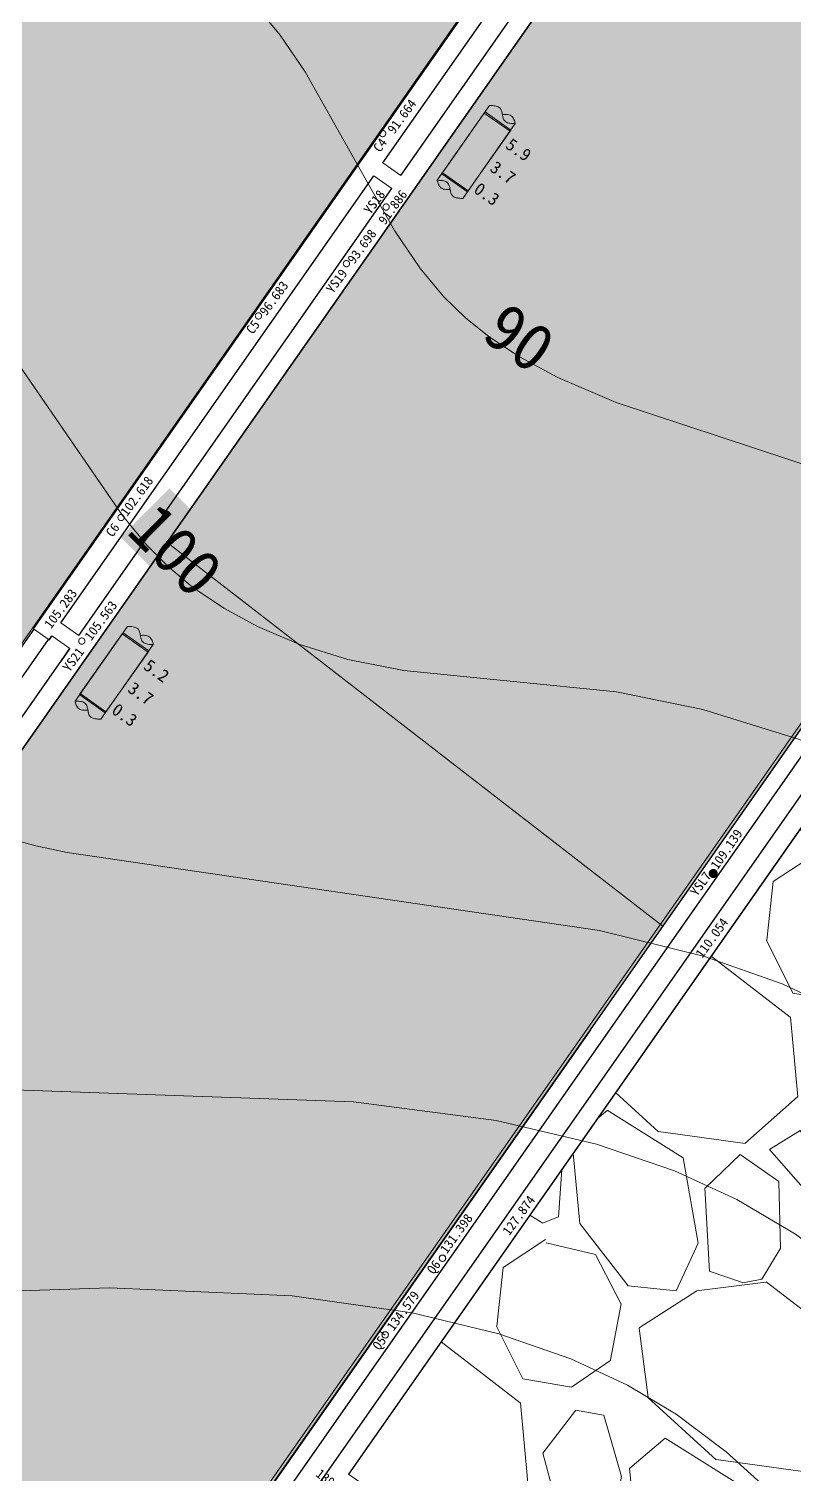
# Model space of a CAD drawing. Header units: inches. Extents: x 36473197 to 36486087, y 3899343 to 3911260.
# Drawn here: x 36481312.7 to 36481555.9, y 3903531.5 to 3903990.6 of the extents above; entities that cross this region are included whole.
import ezdxf

# ---------------------------------------------------------------- set-up
doc = ezdxf.new("R2010")
doc.units = ezdxf.units.IN
doc.header["$MEASUREMENT"] = 0
doc.layers.get('0').update_dxf_attribs({"lineweight": 0})
for name, color, linetype, lineweight in [('4煤底板等值线', 7, 'Continuous', 0), ('4煤底板等值线注记', 7, 'Continuous', 0), ('密闭墙', 7, 'Continuous', 0), ('导线点', 7, 'Continuous', 0), ('小柱状', 7, 'Continuous', 0), ('西区开拓设计', 7, 'Continuous', 0), ('采掘图', 7, 'Continuous', 0), ('采空区', 7, 'Continuous', 0)]:
    doc.layers.add(name, color=color, linetype=linetype, lineweight=lineweight)
doc.layers.add('回采面进尺', color=9, linetype='Continuous', lineweight=0, true_color=0x808080)
doc.layers.add('巷道1', color=7, linetype='Continuous', lineweight=0, true_color=0x2d2d2d)
doc.styles.add('宋体', font='SIMSUN.TTC')
doc.styles.add('黑体', font='simhei.ttf')

# ---------------------------------------------------------------- blocks, each defined once
blk = doc.blocks.new('临时经纬仪导线点')
at = {"color": 0, "const_width": 0.3}
blk.add_lwpolyline([(1, 0), (0.97, 0.26), (0.87, 0.5), (0.71, 0.71), (0.5, 0.87), (0.26, 0.97), (0, 1), (-0.26, 0.97), (-0.5, 0.87), (-0.71, 0.71), (-0.87, 0.5), (-0.97, 0.26), (-1, 0), (-0.97, -0.26), (-0.87, -0.5), (-0.71, -0.71), (-0.5, -0.87), (-0.26, -0.97), (0, -1), (0.26, -0.97), (0.5, -0.87), (0.71, -0.71), (0.87, -0.5), (0.97, -0.26), (1, 0)], dxfattribs=at)
blk = doc.blocks.new('lr_block_576')
at = {"color": 7}
blk.add_lwpolyline([(-4.2, 2.72), (3.97, -3.05), (4.2, -2.72), (-3.97, 3.05), (-4.2, 2.72), (-4.2, 2.72)], dxfattribs=at)
at = {"color": 7, "const_width": 0.1}
for points in [[(-3.8, 2.93), (-3.88, 2.88), (-4, 2.76), (-4.06, 2.63)], [(-3.47, 2.7), (-3.51, 2.7), (-3.59, 2.67), (-3.67, 2.63), (-3.73, 2.56), (-3.77, 2.49), (-3.78, 2.43)], [(-3.29, 2.08), (-3.24, 2.11), (-3.18, 2.18)], [(-3.18, 2.18), (-3.14, 2.25), (-3.12, 2.34), (-3.13, 2.43), (-3.14, 2.47)], [(-3.01, 1.88), (-2.91, 1.99)], [(-2.91, 1.99), (-2.83, 2.14), (-2.81, 2.23)], [(-2.37, 1.6), (-1.28, 0.83)], [(-0.54, 0.62), (-0.62, 0.57), (-0.73, 0.44), (-0.8, 0.32)], [(-0.21, 0.39), (-0.25, 0.39), (-0.33, 0.36), (-0.4, 0.32), (-0.46, 0.25), (-0.5, 0.18), (-0.52, 0.12)], [(0.08, -0.13), (0.12, -0.06), (0.14, 0.03), (0.14, 0.12), (0.13, 0.16)], [(-0.03, -0.23), (0.02, -0.2), (0.08, -0.13)], [(0.26, -0.43), (0.35, -0.33)], [(0.35, -0.33), (0.44, -0.17), (0.46, -0.08)], [(0.9, -0.71), (1.99, -1.48)], [(2.73, -1.69), (2.65, -1.74), (2.53, -1.87), (2.47, -1.99)], [(3.06, -1.92), (3.02, -1.92), (2.94, -1.95), (2.86, -1.99), (2.8, -2.06), (2.76, -2.13), (2.75, -2.19)], [(3.24, -2.54), (3.29, -2.51), (3.35, -2.44)], [(3.35, -2.44), (3.39, -2.37), (3.41, -2.28), (3.4, -2.19), (3.39, -2.16)], [(3.52, -2.74), (3.62, -2.64)], [(3.62, -2.64), (3.7, -2.48), (3.72, -2.39)]]:
    blk.add_lwpolyline(points, dxfattribs=at)

msp = doc.modelspace()

# ---------------------------------------------------------------- hatches: boundary and pattern name
at = {"layer": '4煤底板等值线注记', "true_color": 0xffffff}
for points in [[(36481454.84, 3903890.59), (36481467.42, 3903908.56), (36481485.39, 3903895.98), (36481472.81, 3903878.01)], [(36481341.81, 3903829.16), (36481357.33, 3903844.67), (36481380.6, 3903821.4), (36481365.08, 3903805.89)]]:
    msp.add_hatch(color=7, dxfattribs=at).paths.add_polyline_path(points, flags=17)
at = {"layer": '小柱状'}
for points in [[(36481444.09, 3903944.9), (36481452.28, 3903939.16), (36481465.59, 3903958.16), (36481457.41, 3903963.9)], [(36481329, 3903779.47), (36481337.17, 3903773.71), (36481350.54, 3903792.67), (36481342.37, 3903798.43)]]:
    msp.add_hatch(color=7, dxfattribs=at).paths.add_polyline_path(points, flags=17)
at = {"layer": '采空区'}
h = msp.add_hatch(dxfattribs=at)
h.set_pattern_fill('GRAVEL', color=160, scale=105.790118, angle=-45, style=0)
h.set_pattern_definition([(148.011827392, (68595548.02, -13821831.6654), (-1084.5972532358, 668.1492536708), [14.23257937, -1409.02790148]), (104.968780616, (68595535.9485, -13821824.126), (324.60542222537, -1231.83032385526), [24.42355305, -2417.93098663]), (52.509486966, (68595529.64, -13821800.531), (-962.3304480337, -1243.8860362498), [17.2213618, -1704.91699648]), (187.272728894, (68595496.4305, -13821764.4917), (2102.03324767324, 263.1870727482), [22.2411029, -2201.86876955]), (212.832694066, (68595474.3684, -13821767.307), (1158.3562619836, 741.3383686664), [21.80916186, -2159.1099997]), (277.272728894, (68595456.043, -13821779.132), (-263.1870727482, 2102.03324767324), [22.2411029, -2201.86876955]), (317.693280355, (68595458.8586, -13821801.194), (-1280.6230671857, 1170.6969212542), [29.41272083, -2911.85698693]), (352.254368263, (68595480.611, -13821820.9917), (2420.61081370132, -325.1753159775), [27.7686366, -2749.09602793]), (41.428605503, (68595508.126, -13821824.7343), (1207.43395219005, 1072.25659396515), [22.31642548, -2209.32856695]), (95.235398197, (68595524.859, -13821809.968), (97.870433537, -1164.3841181808), [25.4776458, -1248.40407042]), (142.396477686, (68595522.5338, -13821784.5964), (-1366.43778832802, 1048.145169176), [32.9481208, -3261.86639243]), (58.813114722, (68595513.574, -13821867.817), (496.519811386, 839.4937490794), [11.24559538, -1113.31878876]), (91.468274278, (68595519.397, -13821858.1963), (30.4242278625, -1391.1191068693), [21.39467617, -2118.07806326]), (144.99903989, (68595518.85, -13821836.81), (-104.18323661, -18.36851547), [14.96094433, -134.64887587]), (123.197630402, (68595530.065, -13821827.312), (300.20905056, -484.1791521155), [8.05676384, -797.61677474]), (211.800449374, (68595525.654, -13821820.57), (294.181194363, 159.288783014), [11.39391312, -558.30330943]), (310.96279642, (68595515.97, -13821826.574), (263.472019624, -275.812678895), [18.50575962, -598.35133172]), (81.56409107, (68595528.102, -13821840.548), (-67.446205674, -226.734988688), [13.38149787, -321.15623022]), (296.388580222, (68595515, -13821760.1435), (496.2348645101, -986.7268196989), [18.74600898, -1855.85966514]), (350.34521583, (68595523.332, -13821776.936), (-1219.489664585, 214.679276294), [15.7268648, -1556.95630813]), (213.197630402, (68595548.938, -13821836.875), (484.1791521155, 300.20905056), [16.11342188, -789.5601167]), (263.609499554, (68595535.455, -13821845.697), (128.86455515155, 1096.9379125064), [18.74600898, -1855.85966514]), (259.44299467, (68595450.406, -13821771.532), (116.523895881, 557.653213987), [18.07741543, -885.7937524]), (214.774180457, (68595447.094, -13821789.3034), (1054.1730253733, 722.9698531985), [15.14681757, -1499.53716794]), (346.800449375, (68595444.939, -13821856.285), (557.653213987, -116.523895881), [16.11342188, -789.5601167]), (297.353064525, (68595460.6266, -13821859.9643), (-655.5236475241, 1280.9080140618), [17.73370334, -1755.63182905]), (349.44299467, (68595435.938, -13821805.235), (-557.653213987, 116.523895881), [9.03870772, -894.8324601]), (21.30897236, (68595443.837, -13821850.034), (398.364430973, 177.657298482), [5.39423814, -534.03163993]), (85.96279642, (68595448.862, -13821848.074), (-49.077690206, -330.918225299), [21.80916186, -414.37467045]), (106.008045845, (68595450.3977, -13821826.3186), (287.8683912895, -1023.4638506347), [20.21120212, -2000.90617204]), (223.68910741, (68595506.594, -13821828.227), (189.997957753, 140.920267546), [15.25726246, -366.17443387]), (273.156266475, (68595495.561, -13821838.766), (103.8982897342, -1807.85205331037), [26.63731707, -2637.08980142]), (340.94443579, (68595497.028, -13821865.363), (-802.7567181436, 288.1533381656), [10.89172743, -1078.2842042]), (9.9990399, (68595507.32, -13821868.92), (85.81472114, 122.55175208), [6.3474071, -99.4427113]), (40.255477052, (68595453.156, -13821823.684), (-655.8085944002, -545.3125547165), [14.6967864, -1454.9865081]), (328.011827393, (68595464.372, -13821814.187), (1084.5972532358, -668.1492536708), [28.46515874, -1394.7953221]), (279.9990399, (68595488.51, -13821829.27), (122.55175208, -85.81472114), [27.50543078, -78.28468762]), (245.303886357, (68595493.291, -13821856.354), (-545.5975015926, -1170.4119743781), [16.72689878, -1655.96174163]), (174.053643987, (68595486.302, -13821871.551), (-435.101461909, 30.7091747386), [15.40325282, -754.76043433]), (127.645015252, (68595470.982, -13821869.955), (-1390.83415999324, 1795.7963409158), [25.07913442, -2482.83845253]), (95.425118628, (68595455.6643, -13821850.097), (-134.60746447276, 1372.75059140138), [26.5320559, -2626.6706156])])
h.paths.add_polyline_path([(36481854.06, 3904884.5), (36481025.54, 3903701.28), (36481172.41, 3903598.44), (36482000.94, 3904781.65)], flags=17)
h = msp.add_hatch(dxfattribs=at)
h.set_pattern_fill('GRAVEL', color=160, scale=105.790118, angle=-45, style=0)
h.set_pattern_definition([(148.011827392, (68595599.91, -13822031.208), (-1084.5972532358, 668.1492536708), [14.23257937, -1409.02790148]), (104.968780616, (68595587.8385, -13822023.6686), (324.60542222537, -1231.83032385526), [24.42355305, -2417.93098663]), (52.509486966, (68595581.53, -13822000.074), (-962.3304480337, -1243.8860362498), [17.2213618, -1704.91699648]), (187.272728894, (68595548.3206, -13821964.0344), (2102.03324767324, 263.1870727482), [22.2411029, -2201.86876955]), (212.832694066, (68595526.2584, -13821966.85), (1158.3562619836, 741.3383686664), [21.80916186, -2159.1099997]), (277.272728894, (68595507.933, -13821978.6747), (-263.1870727482, 2102.03324767324), [22.2411029, -2201.86876955]), (317.693280355, (68595510.7486, -13822000.737), (-1280.6230671857, 1170.6969212542), [29.41272083, -2911.85698693]), (352.254368263, (68595532.501, -13822020.5345), (2420.61081370132, -325.1753159775), [27.7686366, -2749.09602793]), (41.428605503, (68595560.016, -13822024.277), (1207.43395219005, 1072.25659396515), [22.31642548, -2209.32856695]), (95.235398197, (68595576.749, -13822009.5106), (97.870433537, -1164.3841181808), [25.4776458, -1248.40407042]), (142.396477686, (68595574.4238, -13821984.1392), (-1366.43778832802, 1048.145169176), [32.9481208, -3261.86639243]), (58.813114722, (68595565.464, -13822067.36), (496.519811386, 839.4937490794), [11.24559538, -1113.31878876]), (91.468274278, (68595571.287, -13822057.739), (30.4242278625, -1391.1191068693), [21.39467617, -2118.07806326]), (144.99903989, (68595570.74, -13822036.35), (-104.18323661, -18.36851547), [14.96094433, -134.64887587]), (123.197630402, (68595581.955, -13822026.854), (300.20905056, -484.1791521155), [8.05676384, -797.61677474]), (211.800449374, (68595577.544, -13822020.113), (294.181194363, 159.288783014), [11.39391312, -558.30330943]), (310.96279642, (68595567.86, -13822026.117), (263.472019624, -275.812678895), [18.50575962, -598.35133172]), (81.56409107, (68595579.992, -13822040.09), (-67.446205674, -226.734988688), [13.38149787, -321.15623022]), (296.388580222, (68595566.89, -13821959.686), (496.2348645101, -986.7268196989), [18.74600898, -1855.85966514]), (350.34521583, (68595575.222, -13821976.479), (-1219.489664585, 214.679276294), [15.7268648, -1556.95630813]), (213.197630402, (68595600.828, -13822036.417), (484.1791521155, 300.20905056), [16.11342188, -789.5601167]), (263.609499554, (68595587.345, -13822045.24), (128.86455515155, 1096.9379125064), [18.74600898, -1855.85966514]), (259.44299467, (68595502.296, -13821971.075), (116.523895881, 557.653213987), [18.07741543, -885.7937524]), (214.774180457, (68595498.984, -13821988.846), (1054.1730253733, 722.9698531985), [15.14681757, -1499.53716794]), (346.800449375, (68595496.829, -13822055.828), (557.653213987, -116.523895881), [16.11342188, -789.5601167]), (297.353064525, (68595512.5166, -13822059.507), (-655.5236475241, 1280.9080140618), [17.73370334, -1755.63182905]), (349.44299467, (68595487.828, -13822004.778), (-557.653213987, 116.523895881), [9.03870772, -894.8324601]), (21.30897236, (68595495.727, -13822049.577), (398.364430973, 177.657298482), [5.39423814, -534.03163993]), (85.96279642, (68595500.752, -13822047.616), (-49.077690206, -330.918225299), [21.80916186, -414.37467045]), (106.008045845, (68595502.2877, -13822025.8614), (287.8683912895, -1023.4638506347), [20.21120212, -2000.90617204]), (223.68910741, (68595558.484, -13822027.77), (189.997957753, 140.920267546), [15.25726246, -366.17443387]), (273.156266475, (68595547.451, -13822038.3088), (103.8982897342, -1807.85205331037), [26.63731707, -2637.08980142]), (340.94443579, (68595548.918, -13822064.906), (-802.7567181436, 288.1533381656), [10.89172743, -1078.2842042]), (9.9990399, (68595559.21, -13822068.46), (85.81472114, 122.55175208), [6.3474071, -99.4427113]), (40.255477052, (68595505.046, -13822023.227), (-655.8085944002, -545.3125547165), [14.6967864, -1454.9865081]), (328.011827393, (68595516.262, -13822013.73), (1084.5972532358, -668.1492536708), [28.46515874, -1394.7953221]), (279.9990399, (68595540.4, -13822028.81), (122.55175208, -85.81472114), [27.50543078, -78.28468762]), (245.303886357, (68595545.181, -13822055.8965), (-545.5975015926, -1170.4119743781), [16.72689878, -1655.96174163]), (174.053643987, (68595538.192, -13822071.094), (-435.101461909, 30.7091747386), [15.40325282, -754.76043433]), (127.645015252, (68595522.872, -13822069.498), (-1390.83415999324, 1795.7963409158), [25.07913442, -2482.83845253]), (95.425118628, (68595507.5543, -13822049.64), (-134.60746447276, 1372.75059140138), [26.5320559, -2626.6706156])])
h.paths.add_polyline_path([(36481182.5, 3903578.88), (36481345.49, 3903464.75), (36482179.89, 3904656.35), (36482016.9, 3904770.48)], flags=17)
h = msp.add_hatch(dxfattribs=at)
h.set_pattern_fill('GRAVEL', color=160, scale=105.790118, angle=-45, style=0)
h.set_pattern_definition([(148.011827392, (68595765.058, -13822199.4145), (-1084.5972532358, 668.1492536708), [14.23257937, -1409.02790148]), (104.968780616, (68595752.9864, -13822191.875), (324.60542222537, -1231.83032385526), [24.42355305, -2417.93098663]), (52.509486966, (68595746.678, -13822168.28), (-962.3304480337, -1243.8860362498), [17.2213618, -1704.91699648]), (187.272728894, (68595713.4685, -13822132.2407), (2102.03324767324, 263.1870727482), [22.2411029, -2201.86876955]), (212.832694066, (68595691.4063, -13822135.0563), (1158.3562619836, 741.3383686664), [21.80916186, -2159.1099997]), (277.272728894, (68595673.081, -13822146.881), (-263.1870727482, 2102.03324767324), [22.2411029, -2201.86876955]), (317.693280355, (68595675.8965, -13822168.943), (-1280.6230671857, 1170.6969212542), [29.41272083, -2911.85698693]), (352.254368263, (68595697.6487, -13822188.7408), (2420.61081370132, -325.1753159775), [27.7686366, -2749.09602793]), (41.428605503, (68595725.164, -13822192.4833), (1207.43395219005, 1072.25659396515), [22.31642548, -2209.32856695]), (95.235398197, (68595741.8965, -13822177.717), (97.870433537, -1164.3841181808), [25.4776458, -1248.40407042]), (142.396477686, (68595739.5717, -13822152.3455), (-1366.43778832802, 1048.145169176), [32.9481208, -3261.86639243]), (58.813114722, (68595730.611, -13822235.566), (496.519811386, 839.4937490794), [11.24559538, -1113.31878876]), (91.468274278, (68595736.435, -13822225.9453), (30.4242278625, -1391.1191068693), [21.39467617, -2118.07806326]), (144.99903989, (68595735.89, -13822204.56), (-104.18323661, -18.36851547), [14.96094433, -134.64887587]), (123.197630402, (68595747.103, -13822195.06), (300.20905056, -484.1791521155), [8.05676384, -797.61677474]), (211.800449374, (68595742.691, -13822188.319), (294.181194363, 159.288783014), [11.39391312, -558.30330943]), (310.96279642, (68595733.008, -13822194.323), (263.472019624, -275.812678895), [18.50575962, -598.35133172]), (81.56409107, (68595745.14, -13822208.297), (-67.446205674, -226.734988688), [13.38149787, -321.15623022]), (296.388580222, (68595732.038, -13822127.8925), (496.2348645101, -986.7268196989), [18.74600898, -1855.85966514]), (350.34521583, (68595740.3696, -13822144.685), (-1219.489664585, 214.679276294), [15.7268648, -1556.95630813]), (213.197630402, (68595765.976, -13822204.624), (484.1791521155, 300.20905056), [16.11342188, -789.5601167]), (263.609499554, (68595752.493, -13822213.446), (128.86455515155, 1096.9379125064), [18.74600898, -1855.85966514]), (259.44299467, (68595667.444, -13822139.281), (116.523895881, 557.653213987), [18.07741543, -885.7937524]), (214.774180457, (68595664.132, -13822157.0525), (1054.1730253733, 722.9698531985), [15.14681757, -1499.53716794]), (346.800449375, (68595661.977, -13822224.034), (557.653213987, -116.523895881), [16.11342188, -789.5601167]), (297.353064525, (68595677.6645, -13822227.7134), (-655.5236475241, 1280.9080140618), [17.73370334, -1755.63182905]), (349.44299467, (68595652.976, -13822172.984), (-557.653213987, 116.523895881), [9.03870772, -894.8324601]), (21.30897236, (68595660.875, -13822217.783), (398.364430973, 177.657298482), [5.39423814, -534.03163993]), (85.96279642, (68595665.9, -13822215.823), (-49.077690206, -330.918225299), [21.80916186, -414.37467045]), (106.008045845, (68595667.4356, -13822194.0676), (287.8683912895, -1023.4638506347), [20.21120212, -2000.90617204]), (223.68910741, (68595723.63, -13822195.976), (189.997957753, 140.920267546), [15.25726246, -366.17443387]), (273.156266475, (68595712.599, -13822206.515), (103.8982897342, -1807.85205331037), [26.63731707, -2637.08980142]), (340.94443579, (68595714.066, -13822233.112), (-802.7567181436, 288.1533381656), [10.89172743, -1078.2842042]), (9.9990399, (68595724.36, -13822236.67), (85.81472114, 122.55175208), [6.3474071, -99.4427113]), (40.255477052, (68595670.194, -13822191.433), (-655.8085944002, -545.3125547165), [14.6967864, -1454.9865081]), (328.011827393, (68595681.41, -13822181.936), (1084.5972532358, -668.1492536708), [28.46515874, -1394.7953221]), (279.9990399, (68595705.55, -13822197.02), (122.55175208, -85.81472114), [27.50543078, -78.28468762]), (245.303886357, (68595710.329, -13822224.103), (-545.5975015926, -1170.4119743781), [16.72689878, -1655.96174163]), (174.053643987, (68595703.34, -13822239.3), (-435.101461909, 30.7091747386), [15.40325282, -754.76043433]), (127.645015252, (68595688.0197, -13822237.704), (-1390.83415999324, 1795.7963409158), [25.07913442, -2482.83845253]), (95.425118628, (68595672.702, -13822217.846), (-134.60746447276, 1372.75059140138), [26.5320559, -2626.6706156])])
h.paths.add_polyline_path([(36482040.32, 3904425.6), (36481414.26, 3903531.53), (36481571.13, 3903421.69), (36482197.18, 3904315.76)], flags=17)

# ---------------------------------------------------------------- linework, layer by layer
at = {"layer": '4煤底板等值线', "color": 7, "linetype": 'Continuous', "lineweight": 0, "flags": 128}
for points in [[(36481385.9, 3903996.72), (36481392.54, 3903988.63), (36481400.51, 3903977.01), (36481428.87, 3903926.61), (36481437.16, 3903914.35), (36481444.58, 3903905.47), (36481451.44, 3903898.82), (36481458.91, 3903892.83), (36481468.59, 3903886.43), (36481480.74, 3903879.89), (36481499.34, 3903871.94), (36481609.68, 3903835.55), (36481645.6, 3903819.75), (36481668.87, 3903806.9), (36481691.41, 3903791.53), (36481712.25, 3903773.82), (36481731.05, 3903754.82), (36481736.95, 3903748.14), (36481774.6, 3903700.47), (36481785.88, 3903689.44), (36481822.82, 3903659.41), (36481977.38, 3903546.78)], [(36481301.32, 3903895.64), (36481342.47, 3903835.99), (36481350.03, 3903826.75), (36481357, 3903819.7), (36481364.66, 3903813.32), (36481374.64, 3903806.56), (36481385.33, 3903800.75), (36481398.48, 3903795.17), (36481414.06, 3903790.33), (36481431.87, 3903786.78), (36481499.46, 3903780.02), (36481526.87, 3903774.46), (36481557.56, 3903764.93), (36481590.98, 3903750.69), (36481624.58, 3903732.21), (36481652.69, 3903712.81), (36481676.97, 3903692.04), (36481697.53, 3903670.38), (36481726.98, 3903632.47), (36481791.13, 3903565.49), (36481814.05, 3903544.79), (36481838.9, 3903525.03)], [(36481285.41, 3903739.24), (36481314.88, 3903731.15), (36481324.84, 3903728.98), (36481494, 3903704.2), (36481527.38, 3903695.98), (36481552.07, 3903687.25), (36481572.09, 3903677.81), (36481594.55, 3903664.31), (36481620.33, 3903644.85), (36481642.67, 3903624.48), (36481744.57, 3903513.4), (36481779.58, 3903467.42), (36481820.8, 3903402.67), (36481838.5, 3903368.99), (36481849.82, 3903343.09), (36481856.08, 3903325.49), (36481858.65, 3903316.56), (36481861.68, 3903302.33), (36481865.46, 3903273.37), (36481867.67, 3903199.28)], [(36481305.04, 3903653.73), (36481415.89, 3903649.82), (36481461.18, 3903643.81), (36481493.06, 3903636.32), (36481517.86, 3903627.83), (36481537.65, 3903618.77), (36481556.35, 3903607.71), (36481580.71, 3903589.37), (36481607.95, 3903564.23), (36481628.15, 3903541.47), (36481647.58, 3903514.93), (36481652.54, 3903509.42), (36481703.48, 3903461.86), (36481723.03, 3903437.86), (36481728.78, 3903429.5), (36481732.1, 3903423.42), (36481751.13, 3903378.32), (36481792.21, 3903295.75), (36481802.68, 3903270.59), (36481808.34, 3903253.51), (36481810.54, 3903244.81), (36481812.56, 3903232.4), (36481814.44, 3903207.08), (36481808.42, 3903087.65)], [(36481748.31, 3903096.13), (36481732.73, 3903229.58), (36481726.24, 3903259.73), (36481721.62, 3903274.06), (36481710.23, 3903302.04), (36481696.66, 3903328.79), (36481673.27, 3903366.84), (36481571.02, 3903501.43), (36481549.92, 3903524.36), (36481534.31, 3903538.56), (36481518.34, 3903550.53), (36481502.96, 3903559.72), (36481484.86, 3903568.16), (36481462.06, 3903576.1), (36481434.46, 3903582.75), (36481396.37, 3903588.17), (36481338.3, 3903590.71), (36481161.42, 3903584.73)]]:
    msp.add_lwpolyline(points, dxfattribs=at)
at = {"layer": '回采面进尺', "color": 7, "linetype": 'Continuous', "lineweight": 5}
msp.add_line((36481514.16, 3903705.55), (36481356.6, 3903827.48), dxfattribs=at)
at = {"layer": '密闭墙'}
msp.add_line((36481414.27, 3903531.52), (36481832.12, 3904128.27), dxfattribs=at)
at = {"layer": '密闭墙', "lineweight": 5}
for p, q in [((36481425.14, 3903948.04), (36481430.88, 3903944.02)), ((36481422.27, 3903943.94), (36481428.01, 3903939.92)), ((36481314.18, 3903800.02), (36481319.09, 3903796.58)), ((36481322.82, 3903801.91), (36481328.56, 3903797.89)), ((36481319.95, 3903797.81), (36481325.69, 3903793.8))]:
    msp.add_line(p, q, dxfattribs=at)
at = {"layer": '导线点', "color": 7, "linetype": 'Continuous'}
for centre in [(36481444.11, 3903600.09), (36481425.91, 3903575.74)]:
    msp.add_circle(centre, 1.06, dxfattribs=at)
at = {"layer": '小柱状', "color": 7, "linetype": 'Continuous', "lineweight": 0}
for p, q in [((36481442.42, 3903942.52), (36481459.07, 3903966.27)), ((36481450.61, 3903936.78), (36481467.26, 3903960.53))]:
    msp.add_line(p, q, dxfattribs=at)
at = {"layer": '小柱状', "linetype": 'Continuous', "lineweight": 0}
for p, q in [((36481327.33, 3903777.1), (36481344.04, 3903800.8)), ((36481335.5, 3903771.34), (36481352.21, 3903795.04))]:
    msp.add_line(p, q, dxfattribs=at)
at = {"layer": '小柱状', "color": 7, "linetype": 'Continuous', "lineweight": 0, "flags": 128}
for points in [[(36481459.07, 3903966.27), (36481459.12, 3903966.27), (36481459.26, 3903966.27), (36481459.48, 3903966.27), (36481459.76, 3903966.26), (36481460.08, 3903966.24), (36481460.44, 3903966.21), (36481460.81, 3903966.16), (36481461.17, 3903966.08), (36481461.52, 3903965.99), (36481461.83, 3903965.86), (36481462.1, 3903965.7), (36481462.33, 3903965.52), (36481462.52, 3903965.31), (36481462.68, 3903965.08), (36481462.8, 3903964.83), (36481462.9, 3903964.56), (36481462.98, 3903964.28), (36481463.05, 3903963.99), (36481463.11, 3903963.7), (36481463.22, 3903963.1), (36481463.28, 3903962.81), (36481463.34, 3903962.52), (36481463.43, 3903962.24), (36481463.53, 3903961.97), (36481463.65, 3903961.72), (36481463.81, 3903961.49), (36481464, 3903961.28), (36481464.22, 3903961.1), (36481464.49, 3903960.94), (36481464.81, 3903960.82), (36481465.16, 3903960.72), (36481465.52, 3903960.65), (36481465.89, 3903960.6), (36481466.24, 3903960.56), (36481466.57, 3903960.54), (36481466.85, 3903960.53), (36481467.06, 3903960.53), (36481467.21, 3903960.53), (36481467.26, 3903960.53)], [(36481463.16, 3903963.4), (36481463.21, 3903963.41), (36481463.35, 3903963.43), (36481463.57, 3903963.45), (36481463.84, 3903963.46), (36481464.16, 3903963.46), (36481464.51, 3903963.44), (36481464.88, 3903963.4), (36481465.25, 3903963.31), (36481465.6, 3903963.18), (36481465.93, 3903962.99), (36481466.21, 3903962.75), (36481466.46, 3903962.46), (36481466.67, 3903962.14), (36481466.84, 3903961.81), (36481466.98, 3903961.49), (36481467.09, 3903961.19), (36481467.16, 3903960.93), (36481467.22, 3903960.72), (36481467.25, 3903960.58), (36481467.26, 3903960.53)], [(36481442.42, 3903942.52), (36481442.47, 3903942.53), (36481442.62, 3903942.53), (36481442.84, 3903942.52), (36481443.11, 3903942.51), (36481443.44, 3903942.49), (36481443.79, 3903942.46), (36481444.16, 3903942.41), (36481444.52, 3903942.34), (36481444.87, 3903942.24), (36481445.19, 3903942.11), (36481445.46, 3903941.96), (36481445.69, 3903941.77), (36481445.87, 3903941.56), (36481446.03, 3903941.33), (36481446.16, 3903941.08), (36481446.26, 3903940.81), (36481446.34, 3903940.54), (36481446.41, 3903940.25), (36481446.46, 3903939.95), (36481446.57, 3903939.36), (36481446.63, 3903939.06), (36481446.7, 3903938.77), (36481446.78, 3903938.49), (36481446.88, 3903938.23), (36481447.01, 3903937.98), (36481447.16, 3903937.75), (36481447.35, 3903937.54), (36481447.58, 3903937.35), (36481447.85, 3903937.2), (36481448.16, 3903937.07), (36481448.51, 3903936.97), (36481448.88, 3903936.9), (36481449.24, 3903936.85), (36481449.6, 3903936.81), (36481449.92, 3903936.79), (36481450.2, 3903936.78), (36481450.42, 3903936.78), (36481450.56, 3903936.78), (36481450.61, 3903936.78)], [(36481442.42, 3903942.52), (36481442.43, 3903942.47), (36481442.46, 3903942.34), (36481442.52, 3903942.13), (36481442.6, 3903941.87), (36481442.7, 3903941.56), (36481442.84, 3903941.24), (36481443.01, 3903940.91), (36481443.22, 3903940.6), (36481443.47, 3903940.31), (36481443.75, 3903940.07), (36481444.08, 3903939.88), (36481444.43, 3903939.75), (36481444.8, 3903939.66), (36481445.17, 3903939.61), (36481445.52, 3903939.59), (36481445.84, 3903939.59), (36481446.11, 3903939.61), (36481446.33, 3903939.63), (36481446.47, 3903939.65), (36481446.52, 3903939.65)], [(36481344.04, 3903800.8), (36481344.09, 3903800.8), (36481344.23, 3903800.8), (36481344.45, 3903800.8), (36481344.73, 3903800.79), (36481345.06, 3903800.77), (36481345.41, 3903800.73), (36481345.78, 3903800.68), (36481346.14, 3903800.61), (36481346.49, 3903800.51), (36481346.8, 3903800.38), (36481347.07, 3903800.23), (36481347.3, 3903800.04), (36481347.49, 3903799.83), (36481347.64, 3903799.6), (36481347.77, 3903799.35), (36481347.87, 3903799.08), (36481347.95, 3903798.8), (36481348.02, 3903798.51), (36481348.07, 3903798.22), (36481348.18, 3903797.62), (36481348.24, 3903797.33), (36481348.3, 3903797.04), (36481348.39, 3903796.76), (36481348.49, 3903796.49), (36481348.61, 3903796.24), (36481348.76, 3903796.01), (36481348.95, 3903795.8), (36481349.18, 3903795.61), (36481349.45, 3903795.46), (36481349.76, 3903795.33), (36481350.11, 3903795.23), (36481350.48, 3903795.16), (36481350.85, 3903795.11), (36481351.2, 3903795.07), (36481351.52, 3903795.05), (36481351.8, 3903795.04), (36481352.02, 3903795.04), (36481352.16, 3903795.04), (36481352.21, 3903795.04)], [(36481348.13, 3903797.92), (36481348.18, 3903797.93), (36481348.32, 3903797.95), (36481348.53, 3903797.97), (36481348.81, 3903797.98), (36481349.13, 3903797.98), (36481349.48, 3903797.96), (36481349.84, 3903797.91), (36481350.21, 3903797.82), (36481350.56, 3903797.69), (36481350.89, 3903797.5), (36481351.18, 3903797.26), (36481351.42, 3903796.97), (36481351.63, 3903796.65), (36481351.8, 3903796.32), (36481351.93, 3903796), (36481352.04, 3903795.7), (36481352.12, 3903795.43), (36481352.17, 3903795.23), (36481352.2, 3903795.09), (36481352.21, 3903795.04)], [(36481327.33, 3903777.1), (36481327.38, 3903777.1), (36481327.52, 3903777.1), (36481327.74, 3903777.1), (36481328.02, 3903777.09), (36481328.34, 3903777.07), (36481328.7, 3903777.03), (36481329.06, 3903776.98), (36481329.43, 3903776.91), (36481329.78, 3903776.81), (36481330.09, 3903776.68), (36481330.36, 3903776.53), (36481330.59, 3903776.34), (36481330.78, 3903776.13), (36481330.93, 3903775.9), (36481331.05, 3903775.65), (36481331.16, 3903775.38), (36481331.24, 3903775.1), (36481331.3, 3903774.81), (36481331.36, 3903774.52), (36481331.47, 3903773.92), (36481331.52, 3903773.63), (36481331.59, 3903773.34), (36481331.67, 3903773.06), (36481331.77, 3903772.79), (36481331.9, 3903772.54), (36481332.05, 3903772.31), (36481332.24, 3903772.1), (36481332.47, 3903771.91), (36481332.74, 3903771.76), (36481333.05, 3903771.63), (36481333.4, 3903771.53), (36481333.76, 3903771.46), (36481334.13, 3903771.41), (36481334.49, 3903771.37), (36481334.81, 3903771.35), (36481335.09, 3903771.34), (36481335.31, 3903771.34), (36481335.45, 3903771.34), (36481335.5, 3903771.34)], [(36481327.33, 3903777.1), (36481327.34, 3903777.05), (36481327.37, 3903776.92), (36481327.42, 3903776.71), (36481327.5, 3903776.44), (36481327.61, 3903776.14), (36481327.74, 3903775.82), (36481327.91, 3903775.49), (36481328.12, 3903775.17), (36481328.36, 3903774.88), (36481328.65, 3903774.64), (36481328.98, 3903774.45), (36481329.33, 3903774.32), (36481329.7, 3903774.23), (36481330.06, 3903774.18), (36481330.42, 3903774.16), (36481330.74, 3903774.16), (36481331.01, 3903774.17), (36481331.22, 3903774.2), (36481331.36, 3903774.21), (36481331.41, 3903774.22)]]:
    msp.add_lwpolyline(points, dxfattribs=at)
at = {"layer": '小柱状', "linetype": 'Continuous', "flags": 128}
for points in [[(36481444.09, 3903944.9), (36481452.28, 3903939.16), (36481465.59, 3903958.16), (36481457.41, 3903963.9), (36481444.09, 3903944.9)], [(36481457.41, 3903963.9), (36481465.59, 3903958.16), (36481465.82, 3903958.48), (36481457.63, 3903964.22), (36481457.41, 3903963.9)], [(36481443.86, 3903944.57), (36481452.05, 3903938.83), (36481452.28, 3903939.16), (36481444.09, 3903944.9), (36481443.86, 3903944.57)], [(36481329, 3903779.47), (36481337.17, 3903773.71), (36481350.54, 3903792.67), (36481342.37, 3903798.43), (36481329, 3903779.47)], [(36481329, 3903779.47), (36481337.17, 3903773.71), (36481350.54, 3903792.67), (36481342.37, 3903798.43), (36481329, 3903779.47)], [(36481342.37, 3903798.43), (36481350.54, 3903792.67), (36481350.77, 3903793), (36481342.6, 3903798.76), (36481342.37, 3903798.43)], [(36481328.77, 3903779.15), (36481336.94, 3903773.38), (36481337.17, 3903773.71), (36481329, 3903779.47), (36481328.77, 3903779.15)]]:
    msp.add_lwpolyline(points, dxfattribs=at)
at = {"layer": '小柱状', "color": 7, "linetype": 'Continuous', "flags": 128}
msp.add_lwpolyline([(36481444.09, 3903944.9), (36481452.28, 3903939.16), (36481465.59, 3903958.16), (36481457.41, 3903963.9), (36481444.09, 3903944.9)], dxfattribs=at)
at = {"layer": '小柱状', "color": 7}
msp.add_lwpolyline([(36481444.09, 3903944.9), (36481452.28, 3903939.16), (36481465.59, 3903958.16), (36481457.41, 3903963.9), (36481444.09, 3903944.9)], dxfattribs=at)
at = {"layer": '小柱状'}
msp.add_lwpolyline([(36481329, 3903779.47), (36481337.17, 3903773.71), (36481350.54, 3903792.67), (36481342.37, 3903798.43), (36481329, 3903779.47)], dxfattribs=at)
at = {"layer": '巷道1', "color": 7, "linetype": 'Continuous', "lineweight": 30}
for p, q in [((36481314.18, 3903800.02), (36481502.61, 3904069.13)), ((36481425.14, 3903948.04), (36481509.06, 3904067.88)), ((36481750.08, 3904033.76), (36481495.21, 3903669.78)), ((36481322.82, 3903801.91), (36481422.27, 3903943.94)), ((36481173.42, 3903599.91, -0.2), (36481314.32, 3903799.88, -0.02)), ((36481257.92, 3903709.66, 0), (36481318.88, 3903796.68, 0)), ((36481319.09, 3903796.58), (36481319.95, 3903797.81)), ((36481491.12, 3903672.65), (36481345.53, 3903464.72)), ((36481495.21, 3903669.78), (36481347.33, 3903458.58))]:
    msp.add_line(p, q, dxfattribs=at)
at = {"layer": '巷道1', "color": 7, "lineweight": 30}
for p, q in [((36481430.88, 3903944.02), (36481516.42, 3904066.2)), ((36481182.51, 3903578.86), (36481522.8, 3904064.84)), ((36481747.09, 3904017.29), (36481400.75, 3903522.67)), ((36481328.56, 3903797.89), (36481428.01, 3903939.92)), ((36481645.8, 3903862.18), (36481414.27, 3903531.52)), ((36481323.02, 3903789.98), (36481325.69, 3903793.8)), ((36481151.5, 3903545.03), (36481323.02, 3903789.98))]:
    msp.add_line(p, q, dxfattribs=at)
at = {"layer": '巷道1', "color": 7, "lineweight": 30, "flags": 128}
msp.add_lwpolyline([(36481491.12, 3903672.65), (36481702.18, 3903974.08)], dxfattribs=at)
at = {"layer": '巷道1', "color": 7, "lineweight": 30, "const_width": 1.5}
msp.add_lwpolyline([(36481530.84, 3903722.31, -1), (36481529.46, 3903722.31, -1), (36481530.84, 3903722.31)], format="xyb", dxfattribs=at)
at = {"layer": '西区开拓设计', "color": 7, "linetype": 'Continuous', "lineweight": 30}
for p, q in [((36481319.07, 3903796.51), (36481319.93, 3903797.74)), ((36481319.11, 3903796.48, 0.2), (36481319.97, 3903797.71, 0.2)), ((36481319.12, 3903796.52, 0.2), (36481319.98, 3903797.75, 0.2)), ((36481322.99, 3903789.91), (36481325.66, 3903793.72)), ((36481323.04, 3903789.87, 0.2), (36481325.71, 3903793.69, 0.2))]:
    msp.add_line(p, q, dxfattribs=at)
at = {"layer": '采掘图', "linetype": 'Continuous', "flags": 128}
for points in [[(36481854.06, 3904884.5), (36482000.94, 3904781.65), (36481172.41, 3903598.44), (36481025.54, 3903701.28), (36481854.06, 3904884.5)], [(36482016.89, 3904770.48), (36482179.92, 3904656.32), (36481345.53, 3903464.72), (36481182.5, 3903578.88), (36482016.89, 3904770.48)], [(36481345.53, 3903464.72), (36481182.5, 3903578.88), (36482016.89, 3904770.48), (36482179.92, 3904656.32), (36481345.53, 3903464.72)], [(36481182.5, 3903578.88), (36481345.49, 3903464.75), (36482179.89, 3904656.35), (36482016.9, 3904770.48), (36481182.5, 3903578.88)], [(36482016.89, 3904770.48), (36482179.04, 3904656.83), (36481344.64, 3903465.22), (36481182.5, 3903578.88), (36482016.89, 3904770.48)], [(36482040.32, 3904425.6), (36482197.18, 3904315.76), (36481571.13, 3903421.69), (36481414.26, 3903531.53), (36482040.32, 3904425.6)]]:
    msp.add_lwpolyline(points, dxfattribs=at)
at = {"layer": '采空区', "color": 7}
for p, q in [((36481425.88, 3903575.62), (36481424.07, 3903576.89)), ((36481345.53, 3903464.72), (36481405.18, 3903549.91))]:
    msp.add_line(p, q, dxfattribs=at)

# ---------------------------------------------------------------- block references
at = {"layer": '导线点', "color": 7, "rotation": 9.686697337865286e-10}
for p in [(36481425.1, 3903957.36), (36481426.21, 3903934.03), (36481413.59, 3903916.05), (36481385.63, 3903899.43), (36481341.97, 3903835.39), (36481329.5, 3903796.15), (36481444.11, 3903600.08), (36481425.91, 3903575.74)]:
    msp.add_blockref('临时经纬仪导线点', p, dxfattribs=at)
at = {"layer": '小柱状'}
for p, rotation in [((36481448.07, 3903941.87), 0.2543964105391987), ((36481332.97, 3903776.43), 0.09176737988788401)]:
    msp.add_blockref('lr_block_576', p, dxfattribs=dict(at, rotation=rotation))

# ---------------------------------------------------------------- texts
at = {"layer": '4煤底板等值线注记', "color": 18, "true_color": 0x000000, "style": '宋体'}
for s, rotation, p in [('90', 325, (36481456.04, 3903892.32, -0.2)), ('100', 315, (36481343.3, 3903830.65, -0.2))]:
    msp.add_text(s, height=15, rotation=rotation, dxfattribs=at).set_placement(p)
at = {"layer": '导线点', "style": '黑体'}
for s, rotation, p in [('91.664', 53.5825, (36481428.76, 3903957)), ('C4', 53.5825, (36481424.25, 3903951.19, -0.2)), ('YS18', 53.5825, (36481421.24, 3903931.47, -0.2)), ('91.886', 53.5825, (36481425.86, 3903928.17, -0.2)), ('93.698', 53.5825, (36481416.06, 3903915.7)), ('96.683', 53.5825, (36481388.08, 3903899.23)), ('YS19', 53.5825, (36481409.26, 3903906.34, -0.2)), ('C5', 53.5825, (36481383.84, 3903893.39, -0.2)), ('102.618', 53.5825, (36481343.89, 3903835.57)), ('C6', 53.5825, (36481339.25, 3903828.93, -0.2)), ('105.283', 53.5825, (36481319.72, 3903799.82, -0.2)), ('105.563', 53.5825, (36481332.48, 3903796.03, -0.2)), ('YS21', 53.5825, (36481325.57, 3903786.11, -0.2)), ('109.139', 55.2303, (36481531.53, 3903723.31, -0.2)), ('YSL7', 54.2898, (36481524.99, 3903714.87, -0.2)), ('110.054', 53.8282, (36481526.71, 3903695.23)), ('127.874', 53.8282, (36481465.34, 3903607.07)), ('131.398', 53.8282, (36481445.5, 3903601.28, -0.2)), ('Q6', 53.8282, (36481441.32, 3903594.78, -0.2)), ('134.579', 53.8282, (36481428.56, 3903576.77, -0.2)), ('Q5', 53.8282, (36481424.05, 3903570.64, -0.2)), ('139.28', 321.8765, (36481403.6, 3903531.06))]:
    msp.add_text(s, height=3, rotation=rotation, dxfattribs=at).set_placement(p)
at = {"layer": '小柱状', "style": '黑体'}
for s, rotation, p in [('5.9', 324.9705, (36481463.84, 3903952.95)), ('3.7', 324.9705, (36481458.87, 3903945.69)), ('0.3', 324.9705, (36481453.73, 3903938.88)), ('5.2', 324.8079, (36481348.78, 3903787.46)), ('3.7', 324.8079, (36481343.78, 3903780.22)), ('0.3', 324.8079, (36481338.62, 3903773.43))]:
    msp.add_text(s, height=4, rotation=rotation, dxfattribs=at).set_placement(p)

doc.saveas('drawing.dxf')
